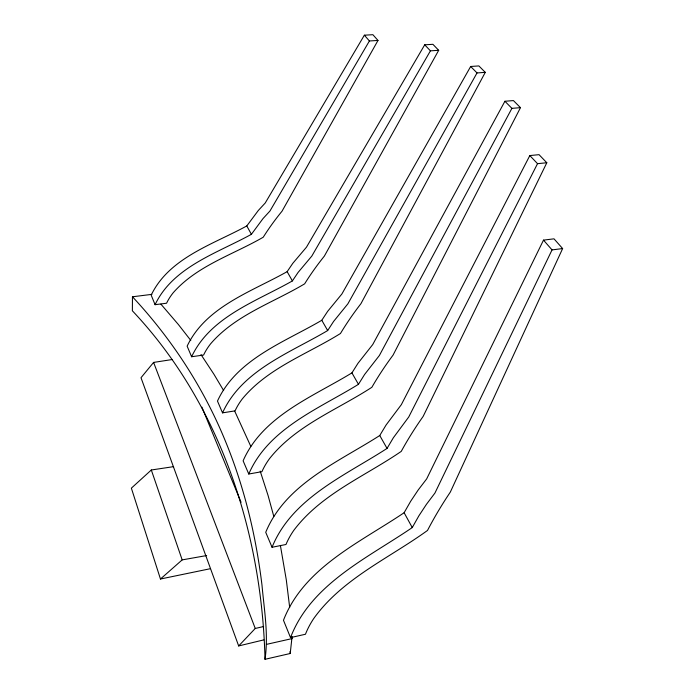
<?xml version="1.0" encoding="UTF-8"?>
<svg xmlns="http://www.w3.org/2000/svg" width="694" height="694" viewBox="0 0 694 694"><rect width="100%" height="100%" fill="white"/><g stroke="black" fill="none" stroke-linecap="round" stroke-linejoin="round"><path stroke-width="1.04" d="M151.839 294.369L132.459 296.78L132.372 310.799C220.397 404.021 261.942 532.749 265.004 659.3L290.213 653.505L292.087 636.511M265.004 659.3C268.639 634.646 264.171 609.722 261.985 585.103C259.799 567.328 256.91 549.648 253.223 532.125C246.648 501.068 237.495 470.532 225.42 441.167C203.611 387.868 171.722 338.854 132.459 296.78M290.526 637.613C310.955 583.914 367.742 558.002 412.262 527.561L418.855 515.859L426.437 504.33L434.938 493.052L552.042 249.901L562.634 248.565L450.328 492.089A307.642 192.186 -40.8 0 0 427.495 530.459C388.814 558.427 342.203 578.753 313.705 618.571A83.176 56.353 -32.2 0 0 305.455 634.247L290.526 637.613L283.473 620.271C303.92 567.519 360.099 542.43 404.125 512.719L410.683 501.25L418.213 489.955L426.663 478.912L543.497 240.124L554.003 238.831L562.634 248.565M272.048 547.271C291.966 498.023 345.256 475.529 387.044 448.411L393.377 437.732L408.74 416.99L537.529 163.671L546.811 162.752L423.158 416.391A285.312 178.983 -38.9 0 0 401.245 451.386C364.792 476.405 321.062 494.05 293.814 530.329A76.253 51.998 -30.4 0 0 285.98 544.495L272.048 547.271L265.724 532.298C285.659 483.848 338.412 462.039 379.757 435.511L386.055 425.04L401.323 404.689L529.826 155.56L539.038 154.667L546.811 162.752M248.773 474.019C268.387 428.415 318.893 408.775 358.46 384.32L364.584 374.5L379.384 355.484L511.903 108.359L520.474 107.657L393.047 355.137A268.092 167.549 -36.7 0 0 371.863 387.287C337.171 409.911 295.774 425.396 269.437 458.751A71.057 48.276 -28.2 0 0 261.924 471.677L248.773 474.019L243.117 460.825C262.731 415.914 312.742 396.847 351.919 372.886L358.009 363.248L372.721 344.562L504.911 101.263L513.421 100.578L520.474 107.657M222.54 412.861C241.798 370.214 289.988 352.882 327.672 330.552L333.597 321.443L347.876 303.825L477.021 72.939L485.279 72.35L360.941 303.668A254.845 158.562 -34.5 0 0 340.459 333.502C307.269 354.2 267.815 367.941 242.293 398.911A67.188 45.362 -25.9 0 0 235.066 410.865L222.54 412.861L217.474 401.063C236.732 359.024 284.462 342.185 321.79 320.272L327.681 311.32L341.882 293.996L470.662 66.485L478.869 65.921L485.279 72.35M191.613 356.742C210.386 316.69 256.468 301.396 292.382 280.923L298.082 272.447L311.823 256.069L430.427 50.836L438.686 50.315L324.376 256.069A243.863 151.084 -32.1 0 0 304.64 283.837C272.872 302.836 235.231 315.059 210.525 343.912A64.108 42.915 -23.4 0 0 203.594 355.033L191.613 356.742L187.137 346.141C205.892 306.635 251.549 291.749 287.143 271.649L292.807 263.312L306.47 247.185L424.711 44.815L432.909 44.312L438.686 50.315M155.074 304.692C173.04 266.826 217.205 253.206 251.393 234.312L263.009 218.593L269.94 211.037L369.408 40.963L377.987 40.452L282.042 211.176A234.581 145.801 -29.8 0 0 263.234 237.218C232.872 254.785 196.931 265.698 173.179 292.781A61.653 41.102 -20.8 0 0 166.569 303.226L155.074 304.692L151.188 295.141C169.128 257.76 212.902 244.505 246.795 225.932L258.35 210.438L265.229 202.995L364.367 35.194L372.886 34.7L377.987 40.452M172.32 359.509L153.591 362.415L141.003 377.727L238.667 645.941L263.807 639.885M238.667 645.941L255.253 628.46L263.616 626.526M173.604 466.646L151.318 469.994L131.366 488.151L160.461 579.013L210.161 568.742M160.461 579.013L182.175 559.893L206.665 555.547M266.722 644.318L292.226 638.558M470.662 66.485L477.021 72.939M504.911 101.263L511.903 108.359M424.711 44.815L430.427 50.836M529.826 155.56L537.529 163.671M160.913 304.154L178.349 324.48L190.789 340.416M364.367 35.194L369.408 40.963M543.497 240.124L552.042 249.901M201 354.608L213.952 374.283L223.642 390.566M321.79 320.272L327.672 330.552M351.919 372.886L358.46 384.32M287.143 271.649L292.382 280.923M379.757 435.511L387.044 448.411M246.795 225.932L251.393 234.312M404.125 512.719L412.262 527.561M234.702 411.117L250.812 446.389M201.893 407.135L241.078 502.291M153.591 362.415L255.253 628.46M260.198 471.113L268.101 495.594L273.792 516.371M151.318 469.994L182.175 559.893M280.385 545.415L286.318 580.011L289.676 607.38M290.083 651.458L290.213 653.505"/></g></svg>
